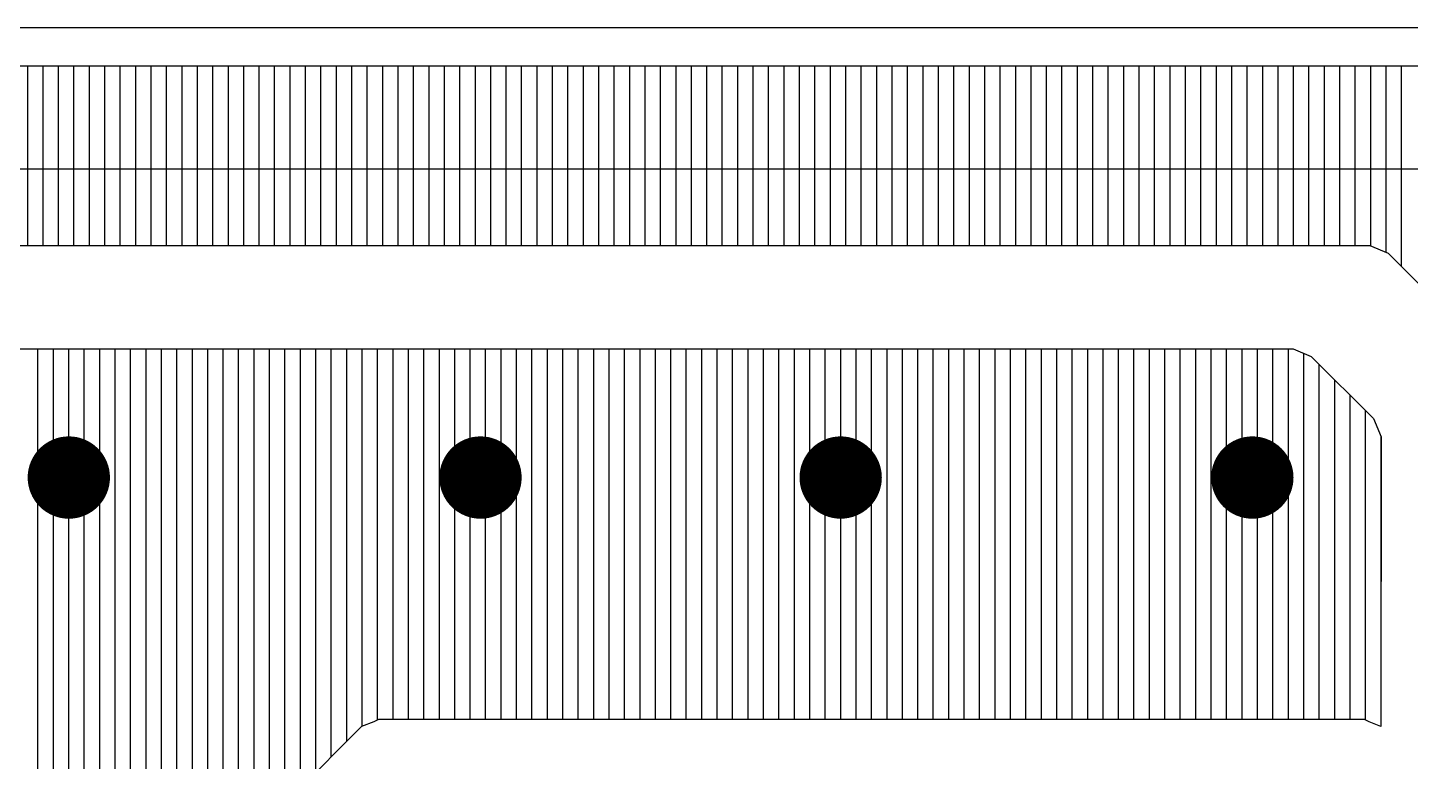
# Model space of a CAD drawing. Extents: x 295 to 953, y 10 to 290.
# Drawn here: x 824.57 to 852.72, y 235.07 to 250 of the extents above; entities that cross this region are included whole.
import ezdxf

# ---------------------------------------------------------------- set-up
doc = ezdxf.new("R2010")
doc.units = 0
doc.header["$LTSCALE"] = 5
doc.header["$MEASUREMENT"] = 0
doc.layers.get('0').update_dxf_attribs({"linetype": 'CONTINUOUS', "lineweight": 25})
doc.layers.add('DV-INT-A3_BOT', color=7, linetype='CONTINUOUS')

msp = doc.modelspace()

# ---------------------------------------------------------------- linework, layer by layer
at = {"const_width": 0.838}
for points in [[(825.825, 240.842, -1), (824.987, 240.842, -1)], [(834.207, 240.842, -1), (833.369, 240.842, -1)], [(841.541, 240.842, -1), (840.703, 240.842, -1)], [(849.923, 240.842, -1), (849.085, 240.842, -1)]]:
    msp.add_lwpolyline(points, format="xyb", close=True, dxfattribs=at)
at = {"layer": 'DV-INT-A3_BOT'}
for p, q in [((510.427, 250), (863.527, 250)), ((523.654, 249.224), (863.955, 249.224)), ((824.568, 245.557), (824.568, 249.224)), ((824.882, 245.557), (824.882, 249.224)), ((825.196, 245.557), (825.196, 249.224)), ((825.511, 245.557), (825.511, 249.224)), ((825.825, 245.557), (825.825, 249.224)), ((826.139, 245.557), (826.139, 249.224)), ((826.454, 245.557), (826.454, 249.224)), ((826.768, 245.557), (826.768, 249.224)), ((827.082, 245.557), (827.082, 249.224)), ((827.397, 245.557), (827.397, 249.224)), ((827.711, 245.557), (827.711, 249.224)), ((828.025, 245.557), (828.025, 249.224)), ((828.34, 245.557), (828.34, 249.224)), ((828.654, 245.557), (828.654, 249.224)), ((828.968, 245.557), (828.968, 249.224)), ((829.283, 245.557), (829.283, 249.224)), ((829.597, 245.557), (829.597, 249.224)), ((829.911, 245.557), (829.911, 249.224)), ((830.226, 245.557), (830.226, 249.224)), ((830.54, 245.557), (830.54, 249.224)), ((830.854, 245.557), (830.854, 249.224)), ((831.169, 245.557), (831.169, 249.224)), ((831.483, 245.557), (831.483, 249.224)), ((831.797, 245.557), (831.797, 249.224)), ((832.112, 245.557), (832.112, 249.224)), ((832.426, 245.557), (832.426, 249.224)), ((832.74, 245.557), (832.74, 249.224)), ((833.054, 245.557), (833.054, 249.224)), ((833.369, 245.557), (833.369, 249.224)), ((833.683, 245.557), (833.683, 249.224)), ((833.997, 245.557), (833.997, 249.224)), ((834.312, 245.557), (834.312, 249.224)), ((834.626, 245.557), (834.626, 249.224)), ((834.94, 245.557), (834.94, 249.224)), ((835.255, 245.557), (835.255, 249.224)), ((835.569, 245.557), (835.569, 249.224)), ((835.883, 245.557), (835.883, 249.224)), ((836.198, 245.557), (836.198, 249.224)), ((836.512, 245.557), (836.512, 249.224)), ((836.826, 245.557), (836.826, 249.224)), ((837.141, 245.557), (837.141, 249.224)), ((837.455, 245.557), (837.455, 249.224)), ((837.769, 245.557), (837.769, 249.224)), ((838.084, 245.557), (838.084, 249.224)), ((838.398, 245.557), (838.398, 249.224)), ((838.712, 245.557), (838.712, 249.224)), ((839.027, 245.557), (839.027, 249.224)), ((839.341, 245.557), (839.341, 249.224)), ((839.655, 245.557), (839.655, 249.224)), ((839.97, 245.557), (839.97, 249.224)), ((840.284, 245.557), (840.284, 249.224)), ((840.598, 245.557), (840.598, 249.224)), ((840.913, 245.557), (840.913, 249.224)), ((841.227, 245.557), (841.227, 249.224)), ((841.541, 245.557), (841.541, 249.224)), ((841.856, 245.557), (841.856, 249.224)), ((842.17, 245.557), (842.17, 249.224)), ((842.484, 245.557), (842.484, 249.224)), ((842.799, 245.557), (842.799, 249.224)), ((843.113, 245.557), (843.113, 249.224)), ((843.427, 245.557), (843.427, 249.224)), ((843.742, 245.557), (843.742, 249.224)), ((844.056, 245.557), (844.056, 249.224)), ((844.37, 245.557), (844.37, 249.224)), ((844.685, 245.557), (844.685, 249.224)), ((844.999, 245.557), (844.999, 249.224)), ((845.313, 245.557), (845.313, 249.224)), ((845.627, 245.557), (845.627, 249.224)), ((845.942, 245.557), (845.942, 249.224)), ((846.256, 245.557), (846.256, 249.224)), ((846.57, 245.557), (846.57, 249.224)), ((846.885, 245.557), (846.885, 249.224)), ((847.199, 245.557), (847.199, 249.224)), ((847.513, 245.557), (847.513, 249.224)), ((847.828, 245.557), (847.828, 249.224)), ((848.142, 245.557), (848.142, 249.224)), ((848.456, 245.557), (848.456, 249.224)), ((848.771, 245.557), (848.771, 249.224)), ((849.085, 245.557), (849.085, 249.224)), ((849.399, 245.557), (849.399, 249.224)), ((849.714, 245.557), (849.714, 249.224)), ((850.028, 245.557), (850.028, 249.224)), ((850.342, 245.557), (850.342, 249.224)), ((850.657, 245.557), (850.657, 249.224)), ((850.971, 245.557), (850.971, 249.224)), ((851.285, 245.557), (851.285, 249.224)), ((851.6, 245.557), (851.6, 249.224)), ((851.914, 245.553), (851.914, 249.224)), ((852.228, 245.423), (852.228, 249.224)), ((852.543, 245.138), (852.543, 249.224)), ((516.32, 247.129), (859.458, 247.129)), ((851.906, 245.557), (782.448, 245.557)), ((852.274, 245.402), (851.906, 245.557)), ((854.588, 243.089), (852.274, 245.402)), ((818.596, 243.462), (850.334, 243.462)), ((824.777, 166.347), (824.777, 243.462)), ((825.092, 224.263), (825.092, 243.462)), ((825.406, 224.782), (825.406, 243.462)), ((825.72, 225.097), (825.72, 243.462)), ((826.035, 225.411), (826.035, 243.462)), ((826.349, 232.221), (826.349, 243.462)), ((826.663, 232.682), (826.663, 243.462)), ((826.978, 232.896), (826.978, 243.462)), ((827.292, 233.03), (827.292, 243.462)), ((827.606, 233.093), (827.606, 243.462)), ((827.921, 233.072), (827.921, 243.462)), ((828.235, 233.009), (828.235, 243.462)), ((828.549, 232.825), (828.549, 243.462)), ((828.863, 232.536), (828.863, 243.462)), ((829.178, 231.765), (829.178, 243.462)), ((829.492, 227.561), (829.492, 243.462)), ((829.806, 234.158), (829.806, 243.462)), ((830.121, 234.526), (830.121, 243.462)), ((830.435, 234.841), (830.435, 243.462)), ((830.749, 235.155), (830.749, 243.462)), ((831.064, 235.469), (831.064, 243.462)), ((831.378, 235.775), (831.378, 243.462)), ((831.692, 235.905), (831.692, 243.462)), ((832.007, 235.918), (832.007, 243.462)), ((832.321, 235.918), (832.321, 243.462)), ((832.635, 235.918), (832.635, 243.462)), ((832.95, 235.918), (832.95, 243.462)), ((833.264, 235.918), (833.264, 243.462)), ((833.578, 235.918), (833.578, 243.462)), ((833.893, 235.918), (833.893, 243.462)), ((834.207, 235.918), (834.207, 243.462)), ((834.521, 235.918), (834.521, 243.462)), ((834.836, 235.918), (834.836, 243.462)), ((835.15, 235.918), (835.15, 243.462)), ((835.464, 235.918), (835.464, 243.462)), ((835.779, 235.918), (835.779, 243.462)), ((836.093, 235.918), (836.093, 243.462)), ((836.407, 235.918), (836.407, 243.462)), ((836.722, 235.918), (836.722, 243.462)), ((837.036, 235.918), (837.036, 243.462)), ((837.35, 235.918), (837.35, 243.462)), ((837.665, 235.918), (837.665, 243.462)), ((837.979, 235.918), (837.979, 243.462)), ((838.293, 235.918), (838.293, 243.462)), ((838.608, 235.918), (838.608, 243.462)), ((838.922, 235.918), (838.922, 243.462)), ((839.236, 235.918), (839.236, 243.462)), ((839.551, 235.918), (839.551, 243.462)), ((839.865, 235.918), (839.865, 243.462)), ((840.179, 235.918), (840.179, 243.462)), ((840.494, 235.918), (840.494, 243.462)), ((840.808, 235.918), (840.808, 243.462)), ((841.122, 235.918), (841.122, 243.462)), ((841.436, 235.918), (841.436, 243.462)), ((841.751, 235.918), (841.751, 243.462)), ((842.065, 235.918), (842.065, 243.462)), ((842.379, 235.918), (842.379, 243.462)), ((842.694, 235.918), (842.694, 243.462)), ((843.008, 235.918), (843.008, 243.462)), ((843.322, 235.918), (843.322, 243.462)), ((843.637, 235.918), (843.637, 243.462)), ((843.951, 235.918), (843.951, 243.462)), ((844.265, 235.918), (844.265, 243.462)), ((844.58, 235.918), (844.58, 243.462)), ((844.894, 235.918), (844.894, 243.462)), ((845.208, 235.918), (845.208, 243.462)), ((845.523, 235.918), (845.523, 243.462)), ((845.837, 235.918), (845.837, 243.462)), ((846.151, 235.918), (846.151, 243.462)), ((846.466, 235.918), (846.466, 243.462)), ((846.78, 235.918), (846.78, 243.462)), ((847.094, 235.918), (847.094, 243.462)), ((847.409, 235.918), (847.409, 243.462)), ((847.723, 235.918), (847.723, 243.462)), ((848.037, 235.918), (848.037, 243.462)), ((848.352, 235.918), (848.352, 243.462)), ((848.666, 235.918), (848.666, 243.462)), ((848.98, 235.918), (848.98, 243.462)), ((849.295, 235.918), (849.295, 243.462)), ((849.609, 235.918), (849.609, 243.462)), ((849.923, 235.918), (849.923, 243.462)), ((850.238, 235.918), (850.238, 243.462)), ((850.334, 243.462), (850.703, 243.307)), ((850.552, 235.918), (850.552, 243.37)), ((850.703, 243.307), (851.968, 242.041)), ((850.866, 235.918), (850.866, 243.147)), ((851.181, 235.918), (851.181, 242.833)), ((851.495, 235.918), (851.495, 242.519)), ((851.809, 235.905), (851.809, 242.204)), ((851.968, 242.041), (852.124, 241.672)), ((852.124, 241.672), (852.119, 235.775)), ((852.124, 238.722), (852.124, 241.672)), ((831.366, 235.771), (829.844, 234.25)), ((831.613, 235.872), (831.366, 235.771)), ((831.713, 235.918), (831.613, 235.872)), ((851.784, 235.918), (831.713, 235.918)), ((851.885, 235.872), (851.784, 235.918)), ((852.119, 235.775), (851.885, 235.872))]:
    msp.add_line(p, q, dxfattribs=at)

doc.saveas('drawing.dxf')
